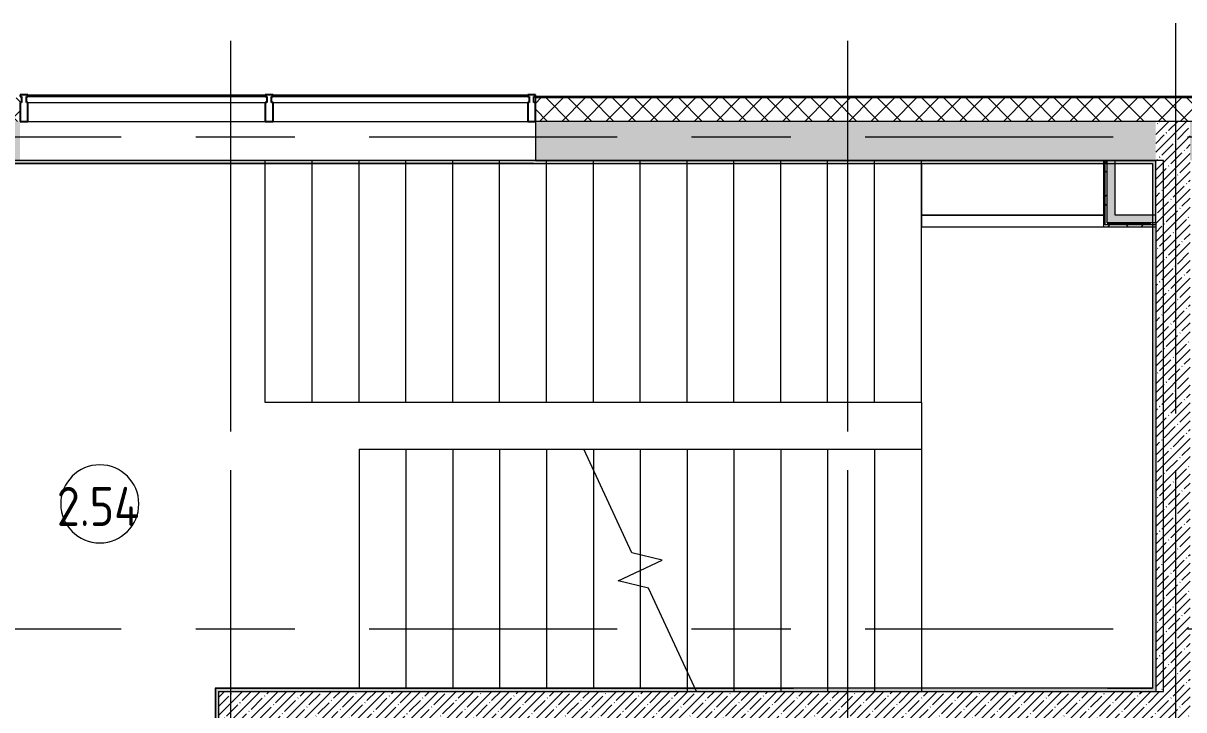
# Model space of a CAD drawing. Header units: millimetres. Extents: x 81609 to 272668, y -8553 to 29000.
# Drawn here: x 93330 to 100760, y 17632 to 22028 of the extents above; entities that cross this region are included whole.
import ezdxf

# ---------------------------------------------------------------- set-up
doc = ezdxf.new("R2010")
doc.units = ezdxf.units.MM
doc.linetypes.add('Осевая', pattern=[3175, 635, -476.25, 1587.5, -476.25])
for name, color, linetype, lineweight in [('A-AREA-IDEN', 7, 'Continuous', 9), ('A-GLAZ', 7, 'Continuous', 9), ('A-GLAZ-CWMG', 7, 'Continuous', 9), ('A-GLAZ-CWMG-1', 7, 'Continuous', 25), ('A-WALL', 7, 'Continuous', 9), ('I-WALL', 7, 'Continuous', 9), ('S-STRS-1', 7, 'Continuous', 9), ('S-STRS-MBND', 7, 'Continuous', 9), ('Оси', 7, 'Continuous', 9), ('Оси-2', 7, 'Осевая', 9)]:
    doc.layers.add(name, color=color, linetype=linetype, lineweight=lineweight)
doc.layers.add('A-WALL-1', color=7, linetype='Continuous', lineweight=9, true_color=0x3c3c3c)
doc.layers.add('A-WALL-FNSH-1', color=7, linetype='Continuous', lineweight=9, true_color=0x3c3c3c)
doc.styles.add('GOST Common_1', font='GOST_Common.ttf', dxfattribs={"width": 0.9, "height": 250})
pattern_1 = [(45, (0, 0), (-57.024626, 57.024626), []), (45, (57.025, 0), (-57.024626, 57.024626), [100.806, -20.161, 3.353, -16.808])]
pattern_2 = [(0, (0, 0), (121.92, 30.48), [10.058, -81.382, 10.058, -81.382, -487.68]), (0, (0, 0), (121.92, 30.48), [-182.88, 10.058, -172.822, 10.058, -81.382, -213.36]), (0, (0, 0), (121.92, 30.48), [-457.2, 10.058, -50.902, 10.058, -142.342]), (120, (45.72, 15.24), (-87.356454, 90.345817), [10.058, -81.382, 10.058, -81.382, -487.68]), (120, (45.72, 15.24), (-87.356454, 90.345817), [-182.88, 10.058, -172.822, 10.058, -81.382, -213.36]), (120, (45.72, 15.24), (-87.356454, 90.345817), [-457.2, 10.058, -50.902, 10.058, -142.342]), (240, (60.96, 76.2), (-34.563546, -120.825817), [10.058, -81.382, 10.058, -81.382, -487.68]), (240, (60.96, 76.2), (-34.563546, -120.825817), [-182.88, 10.058, -172.822, 10.058, -81.382, -213.36]), (240, (60.96, 76.2), (-34.563546, -120.825817), [-457.2, 10.058, -50.902, 10.058, -142.342])]
pattern_3 = [(45, (0, 0), (-106.06602, 106.06602), []), (135, (0, 0), (-106.06602, -106.06602), [])]

# ---------------------------------------------------------------- blocks, each defined once
blk = doc.blocks.new('Прямоугольный импост - Импост структурный с накладкой - 170мм-22874499-План размещения напольных электротехнических лючков и розеток 2 этажа в осях 23-33')
at = {"layer": 'A-GLAZ-CWMG-1'}
for p, q in [((0, 160), (-50, 160)), ((-50, 160), (-50, 40)), ((0, 40), (0, 160)), ((-50, 40), (-40, 40)), ((-40, 0), (-50, 0)), ((-50, 0), (-50, -10)), ((-40, 40), (-40, 0)), ((-10, 0), (-10, 40)), ((-10, 40), (0, 40)), ((0, 0), (-10, 0)), ((0, -10), (0, 0)), ((-50, -10), (0, -10))]:
    blk.add_line(p, q, dxfattribs=at)
blk = doc.blocks.new('PNS_Панель прямоугольная1 - Нр_Стекло - 40мм-22959730-План размещения напольных электротехнических лючков и розеток 2 этажа в осях 23-33')
at = {"layer": 'A-GLAZ'}
for p, q in [((-770, 0), (770, 0)), ((760, 0), (-760, 0)), ((-760, -40), (760, -40))]:
    blk.add_line(p, q, dxfattribs=at)
blk = doc.blocks.new('PNS_Панель прямоугольная1 - Нр_Стекло - 40мм-23689183-План размещения напольных электротехнических лючков и розеток 2 этажа в осях 23-33')
at = {"layer": 'A-GLAZ'}
for p, q in [((-825, 0), (825, 0)), ((815, 0), (-815, 0)), ((-815, -40), (815, -40))]:
    blk.add_line(p, q, dxfattribs=at)
blk = doc.blocks.new('Прямоугольный импост - Импост структурный с накладкой - 170мм-22874516-План размещения напольных электротехнических лючков и розеток 2 этажа в осях 23-33')
at = {"layer": 'A-GLAZ-CWMG-1'}
for p, q in [((-50, 40), (-50, 160)), ((-50, 160), (0, 160)), ((0, 160), (0, 40)), ((-40, 40), (-50, 40)), ((-50, -10), (-50, 0)), ((-50, 0), (-40, 0)), ((-40, 0), (-40, 40)), ((-10, 40), (-10, 0)), ((0, 40), (-10, 40)), ((-10, 0), (0, 0)), ((0, 0), (0, -10)), ((0, -10), (-50, -10))]:
    blk.add_line(p, q, dxfattribs=at)
blk = doc.blocks.new('Прямоугольный импост - Импост структурный с накладкой - 170мм-22855553-План размещения напольных электротехнических лючков и розеток 2 этажа в осях 23-33')
at = {"layer": 'A-GLAZ-CWMG'}
for p, q in [((93360, 21570), (94880, 21570)), ((93360, 21400), (94880, 21400))]:
    blk.add_line(p, q, dxfattribs=at)
blk = doc.blocks.new('Прямоугольный импост - Импост структурный с накладкой - 170мм-23689142-План размещения напольных электротехнических лючков и розеток 2 этажа в осях 23-33')
at = {"layer": 'A-GLAZ-CWMG'}
for p, q in [((94930, 21570), (96560, 21570)), ((94930, 21400), (96560, 21400))]:
    blk.add_line(p, q, dxfattribs=at)
blk = doc.blocks.new('Прямоугольный импост - Импост структурный с накладкой - 170мм-22874498-План размещения напольных электротехнических лючков и розеток 2 этажа в осях 23-33')
at = {"layer": 'A-GLAZ-CWMG-1'}
for p, q in [((-25, 40), (-25, 160)), ((-25, 160), (25, 160)), ((25, 160), (25, 40)), ((-15, 40), (-25, 40)), ((-25, -10), (-25, 0)), ((-25, 0), (-15, 0)), ((-15, 0), (-15, 40)), ((15, 40), (15, 0)), ((25, 40), (15, 40)), ((15, 0), (25, 0)), ((25, 0), (25, -10)), ((25, -10), (-25, -10))]:
    blk.add_line(p, q, dxfattribs=at)
blk = doc.blocks.new('Зашивка приборов отопления31 - Зашивка приборов отопления-33324104-План размещения напольных электротехнических лючков и розеток 2 этажа в осях 23-33')
at = {"layer": 'A-WALL'}
for p, q in [((126595, 120), (125430, 120)), ((126595, 45), (126595, 120)), ((126595, 45), (125430, 45)), ((125430, 45), (126595, 45)), ((126595, -285), (126595, 45))]:
    blk.add_line(p, q, dxfattribs=at)
blk = doc.blocks.new('Марка_Помещения - Номер-25198446-План размещения напольных электротехнических лючков и розеток 2 этажа в осях 23-33')
at = {"layer": 'A-AREA-IDEN'}
for start, end in [(360, 180), (180, 360)]:
    blk.add_arc((0, 0), 2.5, start, end, dxfattribs=at)

msp = doc.modelspace()

# ---------------------------------------------------------------- hatches: boundary and pattern name
at = {"layer": 'A-WALL'}
h = msp.add_hatch(dxfattribs=at)
h.set_pattern_fill('FP_1', color=256, style=0, pattern_type=2)
h.set_pattern_definition([(45, (0, 0), (-70.71068, 70.71068), []), (135, (0, 0), (-70.71068, -70.71068), [])])
h.paths.add_polyline_path([(125080, 21400), (125230, 21400), (125230, 21550), (120150.2, 21550), (120150.2, 21400), (124656.6, 21400)])
h.paths.add_polyline_path([(119250.2, 21400), (119250.2, 21550), (117900.4, 21550), (117900.4, 21400), (118831.7, 21400)])
h.paths.add_polyline_path([(117000.4, 21400), (117000.4, 21550), (115600.4, 21550), (115600.4, 21400), (116890.1, 21400)])
h.paths.add_polyline_path([(113300.4, 21400), (113300.4, 21550), (112150, 21550), (112150, 21400), (113006.9, 21400)])
h.paths.add_polyline_path([(111050, 21400), (111250, 21400), (111250, 21550), (109950.4, 21550), (109950.4, 21400), (110418, 21400)])
h.paths.add_polyline_path([(109050.4, 21400), (109050.4, 21550), (107750.4, 21550), (107750.4, 21400), (108476.4, 21400)])
h.paths.add_polyline_path([(106534.8, 21400), (106850.4, 21400), (106850.4, 21550), (105550.2, 21550), (105550.2, 21400), (106050, 21400)])
h.paths.add_polyline_path([(103250.2, 21400), (103250.2, 21550), (102050, 21550), (102050, 21400), (102651.5, 21400)])
h.paths.add_polyline_path([(100800, 21400), (101150, 21400), (101150, 21550), (96610, 21550), (96610, 21400), (100709.9, 21400)])
h.paths.add_polyline_path([(93310, 21400), (93310, 21550), (93060, 21550), (93060, 21400), (93267, 21400)])
at = {"layer": 'I-WALL'}
h = msp.add_hatch(dxfattribs=at)
h.set_pattern_fill('FP_2', color=256, style=0, pattern_type=2)
h.set_pattern_definition(pattern_1)
h.paths.add_polyline_path([(100062.7, 21150), (100560, 21150), (100560, 21400), (96610, 21400), (96610, 21150), (97473.9, 21150)])
h.paths.add_polyline_path([(93030, 21150), (93310, 21150), (93310, 21400), (93030, 21400), (93030, 21262)])
h = msp.add_hatch(dxfattribs=at)
h.set_pattern_fill('FP_2', color=256, style=0, pattern_type=2)
h.set_pattern_definition(pattern_1)
h.paths.add_polyline_path([(121210, 21150), (121210, 21400), (120850, 21400), (120850, 21150)])
h.paths.add_polyline_path([(119250.2, 21150), (119250.2, 21400), (117900.4, 21400), (117900.4, 21150), (119155.3, 21150)])
h.paths.add_polyline_path([(117000.4, 21150), (117000.4, 21400), (116100.4, 21400), (116100.4, 21150), (116890.1, 21150)])
h.paths.add_polyline_path([(113300.4, 21150), (113300.4, 21400), (112150, 21400), (112150, 21150), (113006.9, 21150)])
h.paths.add_polyline_path([(111065.2, 21150), (111250, 21150), (111250, 21400), (111050, 21400), (111050, 21150)])
h.paths.add_polyline_path([(110094.4, 21150), (110350, 21150), (110350, 21400), (109950.4, 21400), (109950.4, 21150)])
h.paths.add_polyline_path([(109050.4, 21150), (109050.4, 21400), (107750.4, 21400), (107750.4, 21150), (108800, 21150)])
h.paths.add_polyline_path([(100560, 21150), (100580, 21150), (100580, 21400), (100560, 21400), (100560, 21262)])
h.paths.add_polyline_path([(106534.8, 21150), (106850.4, 21150), (106850.4, 21400), (106050, 21400), (106050, 21150)])
h.paths.add_polyline_path([(103250.2, 21150), (103250.2, 21400), (102050, 21400), (102050, 21150), (102651.5, 21150)])
h.paths.add_polyline_path([(101150, 21150), (101150, 21400), (100800, 21400), (100800, 21150), (101137.5, 21150)])
h = msp.add_hatch(dxfattribs=at)
h.set_pattern_fill('FP_2', color=256, style=0, pattern_type=2)
h.set_pattern_definition(pattern_1)
h.paths.add_polyline_path([(100800, 17750), (100800, 21400), (100580, 21400), (100580, 17750)])
h = msp.add_hatch(dxfattribs=at)
h.set_pattern_fill('FP_41', color=256, style=0, pattern_type=2)
h.set_pattern_definition(pattern_2)
h.paths.add_polyline_path([(100559, 21130), (100560, 21130), (100560, 21150), (93050.5, 21150), (93050.5, 21130), (100062.7, 21130)])
h = msp.add_hatch(dxfattribs=at)
h.set_pattern_fill('FP_42', color=256, style=0, pattern_type=2)
h.set_pattern_definition(pattern_3)
h.paths.add_polyline_path([(100257.5, 20725), (100257.5, 21150), (100245, 21150), (100245, 20725)])
h = msp.add_hatch(dxfattribs=at)
h.set_pattern_fill('FP_42', color=256, style=0, pattern_type=2)
h.set_pattern_definition(pattern_3)
h.paths.add_polyline_path([(100270, 20737.5), (100270, 21150), (100257.5, 21150), (100257.5, 20737.5)])
for points in [[(100320, 20750), (100320, 21150), (100270, 21150), (100270, 20750)], [(100580, 20750), (100580, 20800), (100320, 20800), (100320, 20750)]]:
    msp.add_hatch(color=256, dxfattribs=at).paths.add_polyline_path(points)
h = msp.add_hatch(dxfattribs=at)
h.set_pattern_fill('FP_41', color=256, style=0, pattern_type=2)
h.set_pattern_definition(pattern_2)
h.paths.add_polyline_path([(100580, 17770), (100580, 21150), (100560, 21150), (100560, 17770)])
h = msp.add_hatch(dxfattribs=at)
h.set_pattern_fill('FP_42', color=256, style=0, pattern_type=2)
h.set_pattern_definition(pattern_3)
h.paths.add_polyline_path([(100257.5, 20725), (100580, 20725), (100580, 20737.5), (100257.5, 20737.5)])
h = msp.add_hatch(dxfattribs=at)
h.set_pattern_fill('FP_42', color=256, style=0, pattern_type=2)
h.set_pattern_definition(pattern_3)
h.paths.add_polyline_path([(100320, 20737.5), (100580, 20737.5), (100580, 20750), (100270, 20750), (100270, 20737.5)])
h = msp.add_hatch(dxfattribs=at)
h.set_pattern_fill('FP_41', color=256, style=0, pattern_type=2)
h.set_pattern_definition(pattern_2)
h.paths.add_polyline_path([(94580, 13620), (94580, 17770), (94560, 17770), (94560, 13620)])
h = msp.add_hatch(dxfattribs=at)
h.set_pattern_fill('FP_41', color=256, style=0, pattern_type=2)
h.set_pattern_definition(pattern_2)
h.paths.add_polyline_path([(100267, 17750), (100580, 17750), (100580, 17770), (94580, 17770), (94580, 17750), (100062.7, 17750)])
h = msp.add_hatch(dxfattribs=at)
h.set_pattern_fill('FP_2', color=256, style=0, pattern_type=2)
h.set_pattern_definition(pattern_1)
h.paths.add_polyline_path([(100720, 17530), (100800, 17530), (100800, 17750), (94580, 17750), (94580, 17530), (100062.7, 17530)])

# ---------------------------------------------------------------- linework, layer by layer
at = {"layer": 'A-WALL'}
for p, q in [((101150, 21553), (96610, 21553)), ((101150, 21550), (96610, 21550)), ((101150, 21400), (96610, 21400)), ((100257.5, 20737.5), (100257.5, 21150)), ((100270, 20750), (100270, 21150)), ((100559, 21129), (100559, 21130)), ((100560, 21130), (100560, 17770)), ((100580, 20750), (100580, 21150)), ((100580, 20737.5), (100257.5, 20737.5)), ((100580, 20750), (100549, 20750)), ((100580, 20750), (100580, 17750)), ((94560, 17770), (94560, 13640)), ((100271.8, 17770), (100560, 17770)), ((100559, 17771), (100560, 17771)), ((94580, 17750), (100580, 17750))]:
    msp.add_line(p, q, dxfattribs=at)
at = {"layer": 'A-WALL-1'}
for p, q in [((96610, 21550), (96610, 21150)), ((96610, 21150), (93050, 21150)), ((93050.5, 21130), (100560, 21130)), ((96610, 21150), (100580, 21150)), ((100245, 21150), (100245, 20725)), ((100320, 20800), (100320, 21150)), ((100580, 20800), (100320, 20800)), ((100245, 20725), (100580, 20725)), ((94560, 17770), (94559, 17770)), ((94580, 17750), (94580, 13620))]:
    msp.add_line(p, q, dxfattribs=at)
at = {"layer": 'A-WALL-FNSH-1'}
for p, q in [((101150, 21558), (96610, 21558)), ((96610, 21558), (96610, 21550)), ((96597.5, 21129), (100559, 21129)), ((100559, 21129), (100559, 17771)), ((100549, 20750), (100270, 20750)), ((100270, 20750), (100270, 20749)), ((100270, 20749), (100549, 20749)), ((100549, 20749), (100549, 20750)), ((100559, 17771), (94559, 17771)), ((94559, 17771), (94559, 13640)), ((94560, 17770), (98260.4, 17770)), ((95718.6, 17770), (95718.6, 17771)), ((98260.4, 17771), (98260.4, 17770))]:
    msp.add_line(p, q, dxfattribs=at)
at = {"layer": 'I-WALL'}
for p, q in [((96597.5, 21129), (93050, 21129)), ((94855.5, 21129), (94855.5, 21130)), ((94861.5, 21129), (94861.5, 21130)), ((95118.6, 17771), (95118.6, 17770))]:
    msp.add_line(p, q, dxfattribs=at)
at = {"layer": 'S-STRS-1'}
for p, q in [((94880, 19600), (94880, 21130)), ((95180, 19600), (95180, 21130)), ((95180, 19600), (95180, 21130)), ((95480, 19600), (95480, 21130)), ((95480, 19600), (95480, 21130)), ((95780, 19600), (95780, 21130)), ((95780, 19600), (95780, 21130)), ((96080, 19600), (96080, 21130)), ((96080, 19600), (96080, 21130)), ((96380, 19600), (96380, 21130)), ((96380, 19600), (96380, 21130)), ((96680, 19600), (96680, 21130)), ((96680, 19600), (96680, 21130)), ((96980, 19600), (96980, 21130)), ((96980, 19600), (96980, 21130)), ((97280, 19600), (97280, 21130)), ((97280, 19600), (97280, 21130)), ((97580, 19600), (97580, 21130)), ((97580, 19600), (97580, 21130)), ((97880, 19600), (97880, 21130)), ((97880, 19600), (97880, 21130)), ((98180, 19600), (98180, 21130)), ((98180, 19600), (98180, 21130)), ((98480, 19600), (98480, 21130)), ((98480, 19600), (98480, 21130)), ((98780, 19600), (98780, 21130)), ((98780, 19600), (98780, 21130)), ((99080, 19600), (99080, 20725)), ((99080, 19600), (99080, 20725)), ((95180, 19600), (94880, 19600)), ((95480, 19600), (95180, 19600)), ((95780, 19600), (95480, 19600)), ((96080, 19600), (95780, 19600)), ((96380, 19600), (96080, 19600)), ((96680, 19600), (96380, 19600)), ((96980, 19600), (96680, 19600)), ((97280, 19600), (96980, 19600)), ((97580, 19600), (97280, 19600)), ((97880, 19600), (97580, 19600)), ((98180, 19600), (97880, 19600)), ((98480, 19600), (98180, 19600)), ((98780, 19600), (98480, 19600)), ((99080, 19600), (98780, 19600)), ((99080, 19600), (99080, 19300)), ((95480, 19300), (95480, 17770)), ((95480, 19300), (95780, 19300)), ((95480, 19300), (95480, 17770)), ((95780, 19300), (96080, 19300)), ((95780, 19300), (95780, 17770)), ((95780, 19300), (95780, 17770)), ((96080, 19300), (96380, 19300)), ((96080, 19300), (96080, 17770)), ((96080, 19300), (96080, 17770)), ((96380, 19300), (96680, 19300)), ((96380, 19300), (96380, 17770)), ((96380, 19300), (96380, 17770)), ((96680, 19300), (96918.6, 19300)), ((96680, 19300), (96680, 17770)), ((96680, 19300), (96680, 17770)), ((96918.6, 19300), (96980, 19300)), ((96980, 19300), (97280, 19300)), ((96980, 19300), (96980, 19168.4)), ((96980, 19300), (96980, 19168.4)), ((97280, 19300), (97580, 19300)), ((97280, 19300), (97280, 18625.4)), ((97280, 19300), (97280, 18625.4)), ((97580, 19300), (97880, 19300)), ((97580, 19300), (97580, 17881.6)), ((97580, 19300), (97580, 17881.6)), ((97880, 19300), (98180, 19300)), ((97880, 19300), (97880, 17770)), ((97880, 19300), (97880, 17770)), ((98180, 19300), (98480, 19300)), ((98180, 19300), (98180, 17770)), ((98180, 19300), (98180, 17770)), ((98480, 19300), (98780, 19300)), ((98480, 19300), (98480, 17770)), ((98480, 19300), (98480, 17770)), ((98780, 19300), (99080, 19300)), ((98780, 19300), (98780, 17770)), ((98780, 19300), (98780, 17770)), ((99080, 19300), (99080, 17770)), ((99080, 19300), (99080, 17770)), ((96980, 19168.4), (96980, 17770)), ((96980, 19168.4), (96980, 17770)), ((97280, 18625.4), (97280, 18525)), ((97280, 18625.4), (97280, 18525)), ((97280, 18525), (97280, 18424.6)), ((97280, 18525), (97280, 18424.6)), ((97280, 18424.6), (97280, 17770)), ((97280, 18424.6), (97280, 17770)), ((97580, 17881.6), (97580, 17750)), ((97580, 17881.6), (97580, 17750)), ((97580, 17750), (97641.4, 17750))]:
    msp.add_line(p, q, dxfattribs=at)
at = {"layer": 'S-STRS-MBND'}
for p, q in [((94880, 19600), (94880, 21150)), ((99080, 21150), (94880, 21150)), ((95180, 19600), (95180, 21150)), ((95180, 19600), (95180, 21150)), ((95480, 19600), (95480, 21150)), ((95480, 19600), (95480, 21150)), ((95780, 19600), (95780, 21150)), ((95780, 19600), (95780, 21150)), ((96080, 19600), (96080, 21150)), ((96080, 19600), (96080, 21150)), ((96380, 19600), (96380, 21150)), ((96380, 19600), (96380, 21150)), ((96680, 19600), (96680, 21150)), ((96680, 19600), (96680, 21150)), ((96980, 19600), (96980, 21150)), ((96980, 19600), (96980, 21150)), ((97280, 19600), (97280, 21150)), ((97280, 19600), (97280, 21150)), ((97580, 19600), (97580, 21150)), ((97580, 19600), (97580, 21150)), ((97880, 19600), (97880, 21150)), ((97880, 19600), (97880, 21150)), ((98180, 19600), (98180, 21150)), ((98180, 19600), (98180, 21150)), ((98480, 19600), (98480, 21150)), ((98480, 19600), (98480, 21150)), ((98780, 19600), (98780, 21150)), ((98780, 19600), (98780, 21150)), ((100630, 21150), (99080, 21150)), ((99080, 19600), (99080, 21150)), ((99080, 19600), (99080, 21150)), ((100630, 17750), (100630, 21150)), ((99080, 19600), (94880, 19600)), ((99080, 19600), (99080, 19300)), ((96918.6, 19300), (99080, 19300)), ((97227.2, 18638.3), (96918.6, 19300)), ((96980, 19300), (96980, 19168.4)), ((96980, 19300), (96980, 19168.4)), ((97280, 19300), (97280, 18625.4)), ((97280, 19300), (97280, 18625.4)), ((97580, 19300), (97580, 17881.6)), ((97580, 19300), (97580, 17881.6)), ((97880, 19300), (97880, 17750)), ((97880, 19300), (97880, 17750)), ((98180, 19300), (98180, 17750)), ((98180, 19300), (98180, 17750)), ((98480, 19300), (98480, 17750)), ((98480, 19300), (98480, 17750)), ((98780, 19300), (98780, 17750)), ((98780, 19300), (98780, 17750)), ((99080, 19300), (99080, 17750)), ((99080, 19300), (99080, 17750)), ((97138.4, 18459), (97421.6, 18591)), ((97421.6, 18591), (97227.2, 18638.3)), ((97280, 18525), (97280, 18424.6)), ((97280, 18525), (97280, 18424.6)), ((97332.8, 18411.7), (97138.4, 18459)), ((97641.4, 17750), (97332.8, 18411.7)), ((97641.4, 17750), (99080, 17750)), ((99080, 17750), (100630, 17750))]:
    msp.add_line(p, q, dxfattribs=at)
at = {"layer": 'Оси'}
for p, q in [((100710, 19528.3), (100710, 22028.3)), ((94660, 19415.1), (94660, 21915.1)), ((98610, 19415.1), (98610, 21915.1))]:
    msp.add_line(p, q, dxfattribs=at)
at = {"layer": 'Оси-2'}
for p, q in [((84909.3, 21300), (122580, 21300)), ((100710, 593.7), (100710, 19528.3)), ((94660, 593.7), (94660, 19415.1)), ((98610, 593.7), (98610, 19415.1)), ((84909.3, 18150), (122760, 18150))]:
    msp.add_line(p, q, dxfattribs=at)

# ---------------------------------------------------------------- block references
at = {"layer": 'A-AREA-IDEN', "xscale": 99.99999999999993, "yscale": 99.99999999999993, "zscale": 99.99999999999993}
msp.add_blockref('Марка_Помещения - Номер-25198446-План размещения напольных электротехнических лючков и розеток 2 этажа в осях 23-33', (93820.4, 18950.8), dxfattribs=at)
at = {"layer": 'A-GLAZ'}
for name, p in [('PNS_Панель прямоугольная1 - Нр_Стекло - 40мм-22959730-План размещения напольных электротехнических лючков и розеток 2 этажа в осях 23-33', (94120, 21560)), ('PNS_Панель прямоугольная1 - Нр_Стекло - 40мм-23689183-План размещения напольных электротехнических лючков и розеток 2 этажа в осях 23-33', (95745, 21560))]:
    msp.add_blockref(name, p, dxfattribs=at)
at = {"layer": 'A-GLAZ-CWMG', "rotation": 180}
msp.add_blockref('Прямоугольный импост - Импост структурный с накладкой - 170мм-22874499-План размещения напольных электротехнических лючков и розеток 2 этажа в осях 23-33', (93310, 21560), dxfattribs=at)
at = {"layer": 'A-GLAZ-CWMG'}
for name in ['Прямоугольный импост - Импост структурный с накладкой - 170мм-22855553-План размещения напольных электротехнических лючков и розеток 2 этажа в осях 23-33', 'Прямоугольный импост - Импост структурный с накладкой - 170мм-23689142-План размещения напольных электротехнических лючков и розеток 2 этажа в осях 23-33']:
    msp.add_blockref(name, (0, 0), dxfattribs=at)
at = {"layer": 'A-GLAZ-CWMG', "extrusion": (0, 0, -1), "rotation": 180}
for name, p in [('Прямоугольный импост - Импост структурный с накладкой - 170мм-22874498-План размещения напольных электротехнических лючков и розеток 2 этажа в осях 23-33', (-94905, 21560)), ('Прямоугольный импост - Импост структурный с накладкой - 170мм-22874516-План размещения напольных электротехнических лючков и розеток 2 этажа в осях 23-33', (-96610, 21560))]:
    msp.add_blockref(name, p, dxfattribs=at)
at = {"layer": 'A-WALL', "rotation": 180}
msp.add_blockref('Зашивка приборов отопления31 - Зашивка приборов отопления-33324104-План размещения напольных электротехнических лючков и розеток 2 этажа в осях 23-33', (225675, 20845), dxfattribs=at)

# ---------------------------------------------------------------- texts
at = {"layer": 'A-AREA-IDEN', "insert": (93545.7, 19059.4), "char_height": 250, "width": 685.443, "attachment_point": 1, "style": 'GOST Common_1'}
msp.add_mtext('2.54', dxfattribs=at)

doc.saveas('drawing.dxf')
